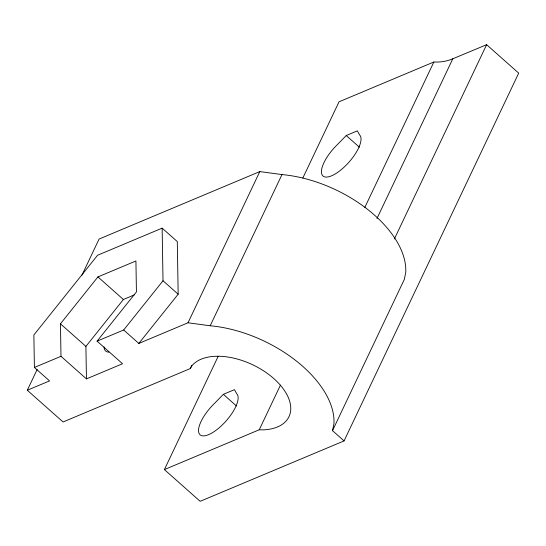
<?xml version="1.0" encoding="UTF-8"?>
<svg xmlns="http://www.w3.org/2000/svg" width="546" height="546" viewBox="0 0 546 546"><rect width="100%" height="100%" fill="white"/><g stroke="black" fill="none" stroke-linecap="round" stroke-linejoin="round"><path stroke-width="0.82" d="M302.859 177.982L339.032 101.809L433.879 61.998C440.308 62.333 446.894 61.35 452.805 58.784L486.629 44.683L518.7 73.137L344.069 440.909L332.514 430.664L333.94 423.682A101.235 57.63 25.4 0 0 210.196 325.771L188.008 322.782L138.821 343.434L123.676 329.996L97.086 341.154L122.55 363.738L86.445 378.89L60.988 356.306L60.449 323.812L97.932 276.911L135.92 260.968L136.432 291.919L97.086 341.154M344.069 440.909L200.164 501.317L164.401 469.587L259.248 429.77L263.343 429.873A55.023 31.32 25.4 0 0 273.812 378.583A55.023 31.32 25.4 0 0 191.578 366.209L190.267 368.577L63.07 421.969L27.3 390.24L37.142 369.519M81.968 275.116L99.092 239.046L259.8 171.587L281.989 174.577A101.235 57.63 25.4 0 1 405.733 272.488L404.306 279.463L332.514 430.664M188.008 322.782L259.8 171.587M210.196 325.771L281.989 174.577M190.267 368.577L191.728 365.513M164.401 469.587L218.1 356.483M259.248 429.77L280.439 385.148M364.83 207.412L433.879 61.998M376.958 218.53L452.805 58.784M394.362 238.991L486.629 44.683M86.445 378.89L85.906 346.396L123.389 299.495L134.241 294.936M123.676 329.996L163.015 280.76L162.148 228.146L97.57 255.248L33.866 334.971L34.405 367.465L49.549 380.903L27.3 390.24M138.821 343.434L178.167 294.198L177.3 241.578L162.148 228.146M346.225 135.531L337.558 144.424A27.512 10.272 -48.4 0 0 322.01 174.713A27.512 10.272 -48.4 0 0 347.133 164.169A27.512 10.272 -48.4 0 0 359.759 135.108L357.33 130.869L346.225 135.531L359.405 147.222M223.341 394.335L214.667 403.235A27.512 10.272 -48.4 0 0 199.119 433.517A27.512 10.272 -48.4 0 0 224.242 422.973A27.512 10.272 -48.4 0 0 236.868 393.912L234.439 389.673L223.341 394.335L236.514 406.026M34.405 367.465L60.988 356.306M163.015 280.76L178.167 294.198M97.932 276.911L123.389 299.495M60.449 323.812L85.906 346.396M108.879 352.129A27.512 10.272 -48.4 0 1 104.095 346.942"/></g></svg>
